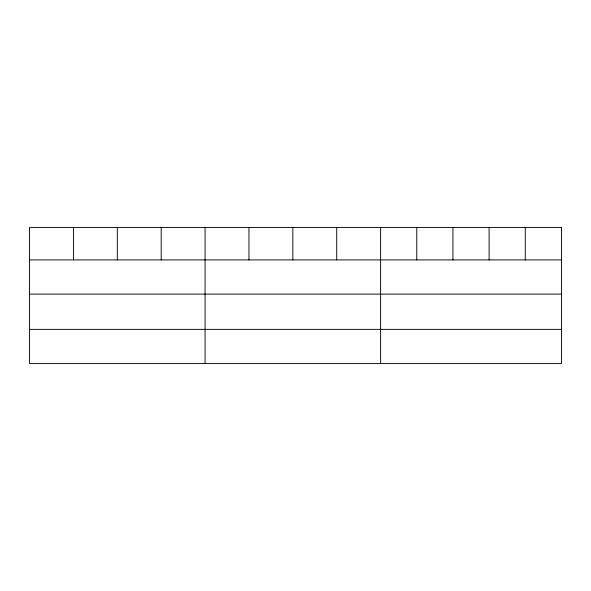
<?xml version="1.0" encoding="UTF-8"?>
<svg xmlns="http://www.w3.org/2000/svg" width="591" height="591" viewBox="0 0 591 591"><rect width="100%" height="100%" fill="white"/><g stroke="black" fill="none" stroke-linecap="round" stroke-linejoin="round"><path stroke-width="0.89" d="M29.55 259.907L561.45 259.907M29.55 294.119L561.45 294.119M29.55 329.364L561.45 329.364M525.281 227.424L525.281 259.907M489.112 227.424L489.112 259.907M452.942 227.424L452.942 259.907M416.773 227.424L416.773 259.907M380.604 227.424L380.604 363.576M336.722 227.424L336.722 259.907M292.84 227.424L292.84 259.907M248.959 227.424L248.959 259.907M205.077 227.424L205.077 363.576M161.195 227.424L161.195 259.907M117.314 227.424L117.314 259.907M73.432 227.424L73.432 259.907M561.45 227.424L29.55 227.424L29.55 363.576L561.45 363.576L561.45 227.424"/></g></svg>
